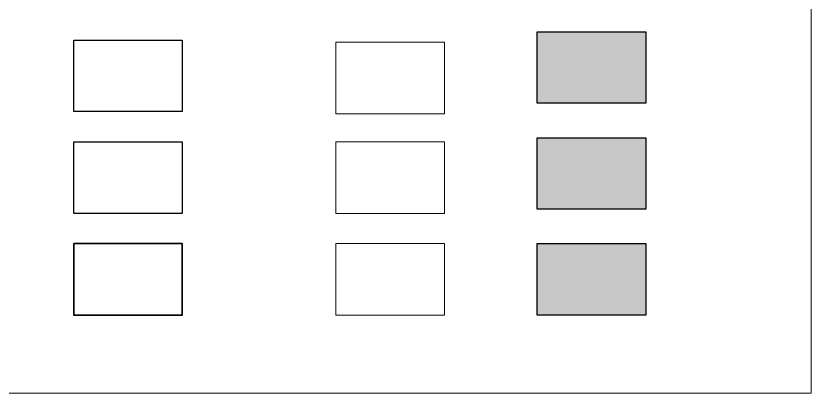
# Model space of a CAD drawing. Header units: millimetres. Extents: x 828494 to 5219521, y -272453 to 431064.
# Drawn here: x 2637038 to 2671086, y 145300 to 161447 of the extents above; entities that cross this region are included whole.
import ezdxf

# ---------------------------------------------------------------- set-up
doc = ezdxf.new("R2010")
doc.units = ezdxf.units.MM
doc.header["$LTSCALE"] = 5
doc.header["$MEASUREMENT"] = 0
for name, color, linetype, lineweight in [('Column-Mobius', 1, 'Continuous', 35), ('Dimension-Mobius', 94, 'Continuous', 13), ('Text 1-Mobius', 2, 'Continuous', 13), ('Text 2-Mobius', 1, 'Continuous', 13), ('Wall 150-Mobius', 50, 'Continuous', 30), ('Wall-Mobius', 7, 'Continuous', 25)]:
    doc.layers.add(name, color=color, linetype=linetype, lineweight=lineweight)
for name, color, linetype, lineweight, true_color in [('Hatch-Bedroom-Mobius', 7, 'Continuous', 0, 0xffcdbd), ('Hatch-Living', 7, 'Continuous', 0, 0xffffbd), ('Hatch-Living-Moibus', 7, 'Continuous', 0, 0xfee3c8), ('Hatch-toilet gray-Mobius', 7, 'Continuous', 0, 0xe0e1e1)]:
    doc.layers.add(name, color=color, linetype=linetype, lineweight=lineweight, true_color=true_color)

msp = doc.modelspace()

# ---------------------------------------------------------------- hatches: boundary and pattern name
at = {"layer": 'Hatch-Bedroom-Mobius'}
msp.add_hatch(color=256, dxfattribs=at).paths.add_polyline_path([(2659359.7, 156231.6), (2664004.7, 156231.6), (2664004.7, 153173.5), (2659359.7, 153173.5)])
at = {"layer": 'Hatch-Living-Moibus'}
msp.add_hatch(color=256, dxfattribs=at).paths.add_polyline_path([(2659359.7, 151697.2), (2664004.7, 151697.2), (2664004.7, 148639), (2659359.7, 148639)])
at = {"layer": 'Hatch-toilet gray-Mobius'}
msp.add_hatch(color=256, dxfattribs=at).paths.add_polyline_path([(2659359.7, 160766.1), (2664004.7, 160766.1), (2664004.7, 157708), (2659359.7, 157708)])

# ---------------------------------------------------------------- linework, layer by layer
for points in [[(2659359.7, 160766.1), (2664004.7, 160766.1), (2664004.7, 157708), (2659359.7, 157708)], [(2659359.7, 156231.6), (2664004.7, 156231.6), (2664004.7, 153173.5), (2659359.7, 153173.5)], [(2659359.7, 151697.2), (2664004.7, 151697.2), (2664004.7, 148639), (2659359.7, 148639)]]:
    msp.add_lwpolyline(points, close=True)
at = {"layer": 'Column-Mobius', "color": 18, "true_color": 0x000000}
msp.add_lwpolyline([(2639517.3, 151697.2), (2644162.3, 151697.2), (2644162.3, 148639), (2639517.3, 148639)], close=True, dxfattribs=at)
at = {"layer": 'Dimension-Mobius'}
msp.add_lwpolyline([(2650738.2, 151697.2), (2655383.3, 151697.2), (2655383.3, 148639), (2650738.2, 148639)], close=True, dxfattribs=at)
at = {"layer": 'Hatch-Living'}
msp.add_lwpolyline([(2627871.6, 245698.1), (2671085.8, 245698.1), (2671085.8, 145299.7), (2627871.6, 145299.7)], close=True, dxfattribs=at)
at = {"layer": 'Text 1-Mobius'}
msp.add_lwpolyline([(2650738.2, 160316.7), (2655383.3, 160316.7), (2655383.3, 157258.6), (2650738.2, 157258.6)], close=True, dxfattribs=at)
at = {"layer": 'Text 2-Mobius'}
msp.add_lwpolyline([(2650738.2, 156053.4), (2655383.3, 156053.4), (2655383.3, 152995.2), (2650738.2, 152995.2)], close=True, dxfattribs=at)
at = {"layer": 'Wall 150-Mobius'}
msp.add_lwpolyline([(2639517.3, 160409.6), (2644162.3, 160409.6), (2644162.3, 157351.5), (2639517.3, 157351.5)], close=True, dxfattribs=at)
at = {"layer": 'Wall-Mobius'}
msp.add_lwpolyline([(2639517.3, 156053.4), (2644162.3, 156053.4), (2644162.3, 152995.2), (2639517.3, 152995.2)], close=True, dxfattribs=at)

doc.saveas('drawing.dxf')
